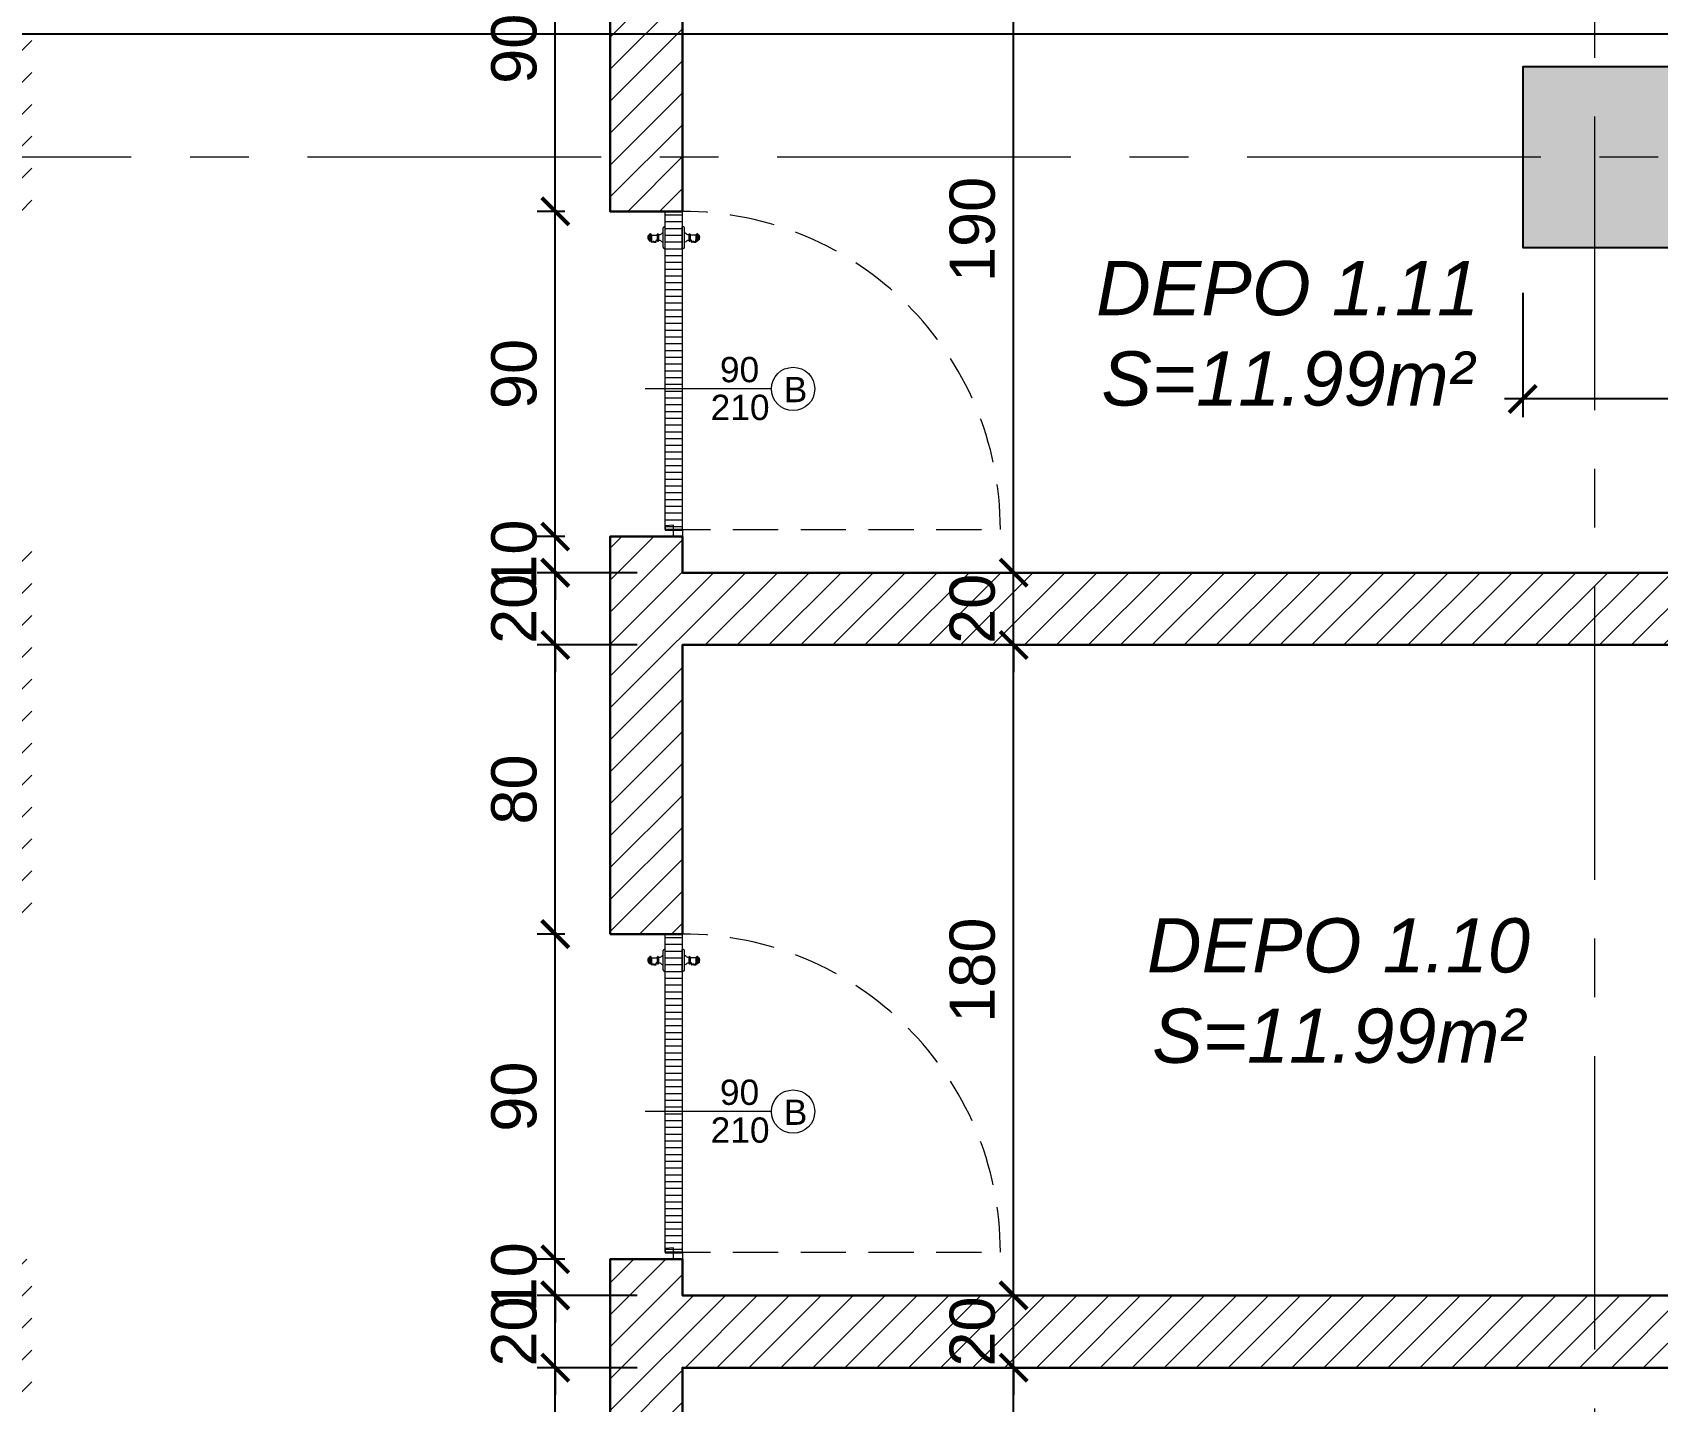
# Model space of a CAD drawing. Header units: centimetres. Extents: x 60496 to 66049, y -55119 to -48212.
# Drawn here: x 62925.6 to 63375.3, y -52426.7 to -52047.9 of the extents above; entities that cross this region are included whole.
import ezdxf

# ---------------------------------------------------------------- set-up
doc = ezdxf.new("R2010")
doc.units = ezdxf.units.CM
doc.header["$LTSCALE"] = 50
doc.header["$MEASUREMENT"] = 0
for name, pattern in [('AXES', [2, 1.25, -0.25, 0.25, -0.25]), ('CACHE', [0.375, 0.25, -0.125]), ('CONTINU', [0])]:
    doc.linetypes.add(name, pattern=pattern)
doc.layers.get('0').update_dxf_attribs({"color": 8})
for name, color, linetype in [('AXES', 10, 'AXES'), ('BETON COUPE', 3, 'CONTINU'), ('BETON TRAME', 252, 'Continuous'), ('BORD', 5, 'Continuous'), ('COTE 50ème', 1, 'Continuous'), ('TEXTE', 7, 'Continuous')]:
    doc.layers.add(name, color=color, linetype=linetype)
for name, color, linetype, lineweight in [('BETON HACHURE', 253, 'Continuous', 13), ('door', 44, 'Continuous', 5), ('MACONNERIE COUPE', 7, 'Continuous', 30), ('MACONNERIE HACHURE', 253, 'Continuous', 13)]:
    doc.layers.add(name, color=color, linetype=linetype, lineweight=lineweight)
doc.styles.add('GENERATED_STYLE_1', font='arial.ttf')
doc.styles.add('RS_TEXT_1.50', font='arial.ttf', dxfattribs={"height": 12.5})
doc.styles.add('RS_TXT_50', font='arial.ttf', dxfattribs={"height": 12.5})
doc.dimstyles.new('RS_50CM_LINEAIRE', dxfattribs={"dimscale": 5, "dimtxt": 12.5, "dimasz": 1.5, "dimexe": 1, "dimexo": 2.5, "dimgap": 1, "dimtad": 1, "dimdec": 1, "dimrnd": 0.5, "dimdsep": 46, "dimtxsty": 'RS_TXT_50', "dimblk1": 'ARCHTICK', "dimblk2": 'ARCHTICK', "dimsah": 1, "dimcen": 2.5, "dimdle": 1, "dimclrt": 4, "dimadec": 0, "dimazin": 2, "dimtfac": 1, "dimtdec": 1, "dimtix": 1, "dimtmove": 2, "dimatfit": 3, "dimfxl": 1, "dimtolj": 1, "dimtzin": 0, "dimarcsym": 0})

# ---------------------------------------------------------------- blocks, each defined once
blk = doc.blocks.new('A$Ce9568e5d')
at = {"layer": 'AXES', "lineweight": 5, "ltscale": 1.3}
for p, q in [((740, -4150), (740, -1058.41)), ((3195, -1220), (-1985, -1220))]:
    blk.add_line(p, q, dxfattribs=at)
blk = doc.blocks.new('_ArchTick')
at = {"color": 0, "linetype": 'ByBlock', "const_width": 0.15}
blk.add_lwpolyline([(-0.5, -0.5), (0.5, 0.5)], dxfattribs=at)
blk = doc.blocks.new('*D1286')
at = {"layer": 'COTE 50ème', "color": 0, "lineweight": -2, "ltscale": 0.5, "transparency": 16777216}
for p, q in [((63197.09, -52602.36), (63197.09, -52412.36)), ((63158.9, -52417.36), (63202.09, -52417.36)), ((63158.9, -52597.36), (63202.09, -52597.36))]:
    blk.add_line(p, q, dxfattribs=at)
at = {"layer": 'Defpoints', "color": 0, "ltscale": 0.5, "transparency": 16777216}
for p in [(63146.4, -52417.36), (63197.09, -52417.36), (63146.4, -52597.36)]:
    blk.add_point(p, dxfattribs=at)
at = {"layer": 'COTE 50ème', "color": 0, "lineweight": -2, "ltscale": 0.5, "transparency": 16777216, "xscale": 7.5, "yscale": 7.5, "zscale": 7.5}
for p, rotation in [((63197.09, -52417.36), 90), ((63197.09, -52597.36), 270)]:
    blk.add_blockref('_ArchTick', p, dxfattribs=dict(at, rotation=rotation))
at = {"layer": 'COTE 50ème', "color": 4, "ltscale": 0.5, "transparency": 16777216, "insert": (63185.71, -52507.36), "char_height": 12.5, "attachment_point": 5, "rotation": 90, "style": 'RS_TXT_50'}
blk.add_mtext('\\A1;180', dxfattribs=at)
blk = doc.blocks.new('*D1287')
at = {"layer": 'COTE 50ème', "color": 0, "lineweight": -2, "ltscale": 0.5, "transparency": 16777216}
for p, q in [((63197.09, -52397.36), (63197.09, -52389.86)), ((63158.9, -52397.36), (63202.09, -52397.36)), ((63197.09, -52417.36), (63197.09, -52397.36)), ((63158.9, -52417.36), (63202.09, -52417.36)), ((63197.09, -52417.36), (63197.09, -52424.86))]:
    blk.add_line(p, q, dxfattribs=at)
at = {"layer": 'Defpoints', "color": 0, "ltscale": 0.5, "transparency": 16777216}
for p in [(63146.4, -52397.36), (63197.09, -52397.36), (63146.4, -52417.36)]:
    blk.add_point(p, dxfattribs=at)
at = {"layer": 'COTE 50ème', "color": 0, "lineweight": -2, "ltscale": 0.5, "transparency": 16777216, "xscale": 7.5, "yscale": 7.5, "zscale": 7.5}
for p, rotation in [((63197.09, -52397.36), 270), ((63197.09, -52417.36), 90)]:
    blk.add_blockref('_ArchTick', p, dxfattribs=dict(at, rotation=rotation))
at = {"layer": 'COTE 50ème', "color": 4, "ltscale": 0.5, "transparency": 16777216, "insert": (63185.71, -52407.36), "char_height": 12.5, "attachment_point": 5, "rotation": 90, "style": 'RS_TXT_50'}
blk.add_mtext('\\A1;20', dxfattribs=at)
blk = doc.blocks.new('*D1288')
at = {"layer": 'COTE 50ème', "color": 0, "lineweight": -2, "ltscale": 0.5, "transparency": 16777216}
for p, q in [((63197.09, -52402.36), (63197.09, -52212.36)), ((63158.9, -52217.36), (63202.09, -52217.36)), ((63158.9, -52397.36), (63202.09, -52397.36))]:
    blk.add_line(p, q, dxfattribs=at)
at = {"layer": 'Defpoints', "color": 0, "ltscale": 0.5, "transparency": 16777216}
for p in [(63146.4, -52217.36), (63197.09, -52217.36), (63146.4, -52397.36)]:
    blk.add_point(p, dxfattribs=at)
at = {"layer": 'COTE 50ème', "color": 0, "lineweight": -2, "ltscale": 0.5, "transparency": 16777216, "xscale": 7.5, "yscale": 7.5, "zscale": 7.5}
for p, rotation in [((63197.09, -52217.36), 90), ((63197.09, -52397.36), 270)]:
    blk.add_blockref('_ArchTick', p, dxfattribs=dict(at, rotation=rotation))
at = {"layer": 'COTE 50ème', "color": 4, "ltscale": 0.5, "transparency": 16777216, "insert": (63185.71, -52307.36), "char_height": 12.5, "attachment_point": 5, "rotation": 90, "style": 'RS_TXT_50'}
blk.add_mtext('\\A1;180', dxfattribs=at)
blk = doc.blocks.new('*D1289')
at = {"layer": 'COTE 50ème', "color": 0, "lineweight": -2, "ltscale": 0.5, "transparency": 16777216}
for p, q in [((63197.09, -52197.36), (63197.09, -52189.86)), ((63158.9, -52197.36), (63202.09, -52197.36)), ((63197.09, -52217.36), (63197.09, -52197.36)), ((63158.9, -52217.36), (63202.09, -52217.36)), ((63197.09, -52217.36), (63197.09, -52224.86))]:
    blk.add_line(p, q, dxfattribs=at)
at = {"layer": 'Defpoints', "color": 0, "ltscale": 0.5, "transparency": 16777216}
for p in [(63146.4, -52197.36), (63197.09, -52197.36), (63146.4, -52217.36)]:
    blk.add_point(p, dxfattribs=at)
at = {"layer": 'COTE 50ème', "color": 0, "lineweight": -2, "ltscale": 0.5, "transparency": 16777216, "xscale": 7.5, "yscale": 7.5, "zscale": 7.5}
for p, rotation in [((63197.09, -52197.36), 270), ((63197.09, -52217.36), 90)]:
    blk.add_blockref('_ArchTick', p, dxfattribs=dict(at, rotation=rotation))
at = {"layer": 'COTE 50ème', "color": 4, "ltscale": 0.5, "transparency": 16777216, "insert": (63185.71, -52207.36), "char_height": 12.5, "attachment_point": 5, "rotation": 90, "style": 'RS_TXT_50'}
blk.add_mtext('\\A1;20', dxfattribs=at)
blk = doc.blocks.new('*D1290')
at = {"layer": 'COTE 50ème', "color": 0, "lineweight": -2, "ltscale": 0.5, "transparency": 16777216}
for p, q in [((63197.09, -52202.36), (63197.09, -52002.36)), ((63158.9, -52007.36), (63202.09, -52007.36)), ((63158.9, -52197.36), (63202.09, -52197.36))]:
    blk.add_line(p, q, dxfattribs=at)
at = {"layer": 'Defpoints', "color": 0, "ltscale": 0.5, "transparency": 16777216}
for p in [(63146.4, -52007.36), (63197.09, -52007.36), (63146.4, -52197.36)]:
    blk.add_point(p, dxfattribs=at)
at = {"layer": 'COTE 50ème', "color": 0, "lineweight": -2, "ltscale": 0.5, "transparency": 16777216, "xscale": 7.5, "yscale": 7.5, "zscale": 7.5}
for p, rotation in [((63197.09, -52007.36), 90), ((63197.09, -52197.36), 270)]:
    blk.add_blockref('_ArchTick', p, dxfattribs=dict(at, rotation=rotation))
at = {"layer": 'COTE 50ème', "color": 4, "ltscale": 0.5, "transparency": 16777216, "insert": (63185.71, -52102.36), "char_height": 12.5, "attachment_point": 5, "rotation": 90, "style": 'RS_TXT_50'}
blk.add_mtext('\\A1;190', dxfattribs=at)
blk = doc.blocks.new('*D1108')
at = {"layer": 'COTE 50ème', "color": 0, "lineweight": -2, "ltscale": 0.5, "transparency": 16777216}
for p, q in [((63070.26, -52502.36), (63070.26, -52412.36)), ((63092.95, -52417.36), (63065.26, -52417.36)), ((63072.95, -52497.36), (63065.26, -52497.36))]:
    blk.add_line(p, q, dxfattribs=at)
at = {"layer": 'Defpoints', "color": 0, "ltscale": 0.5, "transparency": 16777216}
for p in [(63070.26, -52417.36), (63105.45, -52417.36), (63085.45, -52497.36)]:
    blk.add_point(p, dxfattribs=at)
at = {"layer": 'COTE 50ème', "color": 0, "lineweight": -2, "ltscale": 0.5, "transparency": 16777216, "xscale": 7.5, "yscale": 7.5, "zscale": 7.5}
for p, rotation in [((63070.26, -52417.36), 90), ((63070.26, -52497.36), 270)]:
    blk.add_blockref('_ArchTick', p, dxfattribs=dict(at, rotation=rotation))
at = {"layer": 'COTE 50ème', "color": 4, "ltscale": 0.5, "transparency": 16777216, "insert": (63058.88, -52457.36), "char_height": 12.5, "attachment_point": 5, "rotation": 90, "style": 'RS_TXT_50'}
blk.add_mtext('\\A1;80', dxfattribs=at)
blk = doc.blocks.new('*D1109')
at = {"layer": 'COTE 50ème', "color": 0, "lineweight": -2, "ltscale": 0.5, "transparency": 16777216}
for p, q in [((63070.26, -52397.36), (63070.26, -52389.86)), ((63092.95, -52397.36), (63065.26, -52397.36)), ((63070.26, -52417.36), (63070.26, -52397.36)), ((63092.95, -52417.36), (63065.26, -52417.36)), ((63070.26, -52417.36), (63070.26, -52424.86))]:
    blk.add_line(p, q, dxfattribs=at)
at = {"layer": 'Defpoints', "color": 0, "ltscale": 0.5, "transparency": 16777216}
for p in [(63070.26, -52397.36), (63105.45, -52397.36), (63105.45, -52417.36)]:
    blk.add_point(p, dxfattribs=at)
at = {"layer": 'COTE 50ème', "color": 0, "lineweight": -2, "ltscale": 0.5, "transparency": 16777216, "xscale": 7.5, "yscale": 7.5, "zscale": 7.5}
for p, rotation in [((63070.26, -52397.36), 270), ((63070.26, -52417.36), 90)]:
    blk.add_blockref('_ArchTick', p, dxfattribs=dict(at, rotation=rotation))
at = {"layer": 'COTE 50ème', "color": 4, "ltscale": 0.5, "transparency": 16777216, "insert": (63058.88, -52407.36), "char_height": 12.5, "attachment_point": 5, "rotation": 90, "style": 'RS_TXT_50'}
blk.add_mtext('\\A1;20', dxfattribs=at)
blk = doc.blocks.new('*D1110')
at = {"layer": 'COTE 50ème', "color": 0, "lineweight": -2, "ltscale": 0.5, "transparency": 16777216}
for p, q in [((63070.26, -52387.36), (63070.26, -52379.86)), ((63072.95, -52387.36), (63065.26, -52387.36)), ((63070.26, -52397.36), (63070.26, -52387.36)), ((63092.95, -52397.36), (63065.26, -52397.36)), ((63070.26, -52397.36), (63070.26, -52404.86))]:
    blk.add_line(p, q, dxfattribs=at)
at = {"layer": 'Defpoints', "color": 0, "ltscale": 0.5, "transparency": 16777216}
for p in [(63070.26, -52387.36), (63085.45, -52387.36), (63105.45, -52397.36)]:
    blk.add_point(p, dxfattribs=at)
at = {"layer": 'COTE 50ème', "color": 0, "lineweight": -2, "ltscale": 0.5, "transparency": 16777216, "xscale": 7.5, "yscale": 7.5, "zscale": 7.5}
for p, rotation in [((63070.26, -52387.36), 270), ((63070.26, -52397.36), 90)]:
    blk.add_blockref('_ArchTick', p, dxfattribs=dict(at, rotation=rotation))
at = {"layer": 'COTE 50ème', "color": 4, "ltscale": 0.5, "transparency": 16777216, "insert": (63058.88, -52392.36), "char_height": 12.5, "attachment_point": 5, "rotation": 90, "style": 'RS_TXT_50'}
blk.add_mtext('\\A1;10', dxfattribs=at)
blk = doc.blocks.new('*D1111')
at = {"layer": 'COTE 50ème', "color": 0, "lineweight": -2, "ltscale": 0.5, "transparency": 16777216}
for p, q in [((63070.26, -52392.36), (63070.26, -52292.36)), ((63072.95, -52297.36), (63065.26, -52297.36)), ((63072.95, -52387.36), (63065.26, -52387.36))]:
    blk.add_line(p, q, dxfattribs=at)
at = {"layer": 'Defpoints', "color": 0, "ltscale": 0.5, "transparency": 16777216}
for p in [(63070.26, -52297.36), (63085.45, -52297.36), (63085.45, -52387.36)]:
    blk.add_point(p, dxfattribs=at)
at = {"layer": 'COTE 50ème', "color": 0, "lineweight": -2, "ltscale": 0.5, "transparency": 16777216, "xscale": 7.5, "yscale": 7.5, "zscale": 7.5}
for p, rotation in [((63070.26, -52297.36), 90), ((63070.26, -52387.36), 270)]:
    blk.add_blockref('_ArchTick', p, dxfattribs=dict(at, rotation=rotation))
at = {"layer": 'COTE 50ème', "color": 4, "ltscale": 0.5, "transparency": 16777216, "insert": (63058.88, -52342.36), "char_height": 12.5, "attachment_point": 5, "rotation": 90, "style": 'RS_TXT_50'}
blk.add_mtext('\\A1;90', dxfattribs=at)
blk = doc.blocks.new('*D1112')
at = {"layer": 'COTE 50ème', "color": 0, "lineweight": -2, "ltscale": 0.5, "transparency": 16777216}
for p, q in [((63070.26, -52302.36), (63070.26, -52212.36)), ((63092.95, -52217.36), (63065.26, -52217.36)), ((63072.95, -52297.36), (63065.26, -52297.36))]:
    blk.add_line(p, q, dxfattribs=at)
at = {"layer": 'Defpoints', "color": 0, "ltscale": 0.5, "transparency": 16777216}
for p in [(63070.26, -52217.36), (63105.45, -52217.36), (63085.45, -52297.36)]:
    blk.add_point(p, dxfattribs=at)
at = {"layer": 'COTE 50ème', "color": 0, "lineweight": -2, "ltscale": 0.5, "transparency": 16777216, "xscale": 7.5, "yscale": 7.5, "zscale": 7.5}
for p, rotation in [((63070.26, -52217.36), 90), ((63070.26, -52297.36), 270)]:
    blk.add_blockref('_ArchTick', p, dxfattribs=dict(at, rotation=rotation))
at = {"layer": 'COTE 50ème', "color": 4, "ltscale": 0.5, "transparency": 16777216, "insert": (63058.88, -52257.36), "char_height": 12.5, "attachment_point": 5, "rotation": 90, "style": 'RS_TXT_50'}
blk.add_mtext('\\A1;80', dxfattribs=at)
blk = doc.blocks.new('*D1113')
at = {"layer": 'COTE 50ème', "color": 0, "lineweight": -2, "ltscale": 0.5, "transparency": 16777216}
for p, q in [((63070.26, -52197.36), (63070.26, -52189.86)), ((63092.95, -52197.36), (63065.26, -52197.36)), ((63070.26, -52217.36), (63070.26, -52197.36)), ((63092.95, -52217.36), (63065.26, -52217.36)), ((63070.26, -52217.36), (63070.26, -52224.86))]:
    blk.add_line(p, q, dxfattribs=at)
at = {"layer": 'Defpoints', "color": 0, "ltscale": 0.5, "transparency": 16777216}
for p in [(63070.26, -52197.36), (63105.45, -52197.36), (63105.45, -52217.36)]:
    blk.add_point(p, dxfattribs=at)
at = {"layer": 'COTE 50ème', "color": 0, "lineweight": -2, "ltscale": 0.5, "transparency": 16777216, "xscale": 7.5, "yscale": 7.5, "zscale": 7.5}
for p, rotation in [((63070.26, -52197.36), 270), ((63070.26, -52217.36), 90)]:
    blk.add_blockref('_ArchTick', p, dxfattribs=dict(at, rotation=rotation))
at = {"layer": 'COTE 50ème', "color": 4, "ltscale": 0.5, "transparency": 16777216, "insert": (63058.88, -52207.36), "char_height": 12.5, "attachment_point": 5, "rotation": 90, "style": 'RS_TXT_50'}
blk.add_mtext('\\A1;20', dxfattribs=at)
blk = doc.blocks.new('*D1114')
at = {"layer": 'COTE 50ème', "color": 0, "lineweight": -2, "ltscale": 0.5, "transparency": 16777216}
for p, q in [((63070.26, -52187.36), (63070.26, -52179.86)), ((63072.95, -52187.36), (63065.26, -52187.36)), ((63070.26, -52197.36), (63070.26, -52187.36)), ((63092.95, -52197.36), (63065.26, -52197.36)), ((63070.26, -52197.36), (63070.26, -52204.86))]:
    blk.add_line(p, q, dxfattribs=at)
at = {"layer": 'Defpoints', "color": 0, "ltscale": 0.5, "transparency": 16777216}
for p in [(63070.26, -52187.36), (63085.45, -52187.36), (63105.45, -52197.36)]:
    blk.add_point(p, dxfattribs=at)
at = {"layer": 'COTE 50ème', "color": 0, "lineweight": -2, "ltscale": 0.5, "transparency": 16777216, "xscale": 7.5, "yscale": 7.5, "zscale": 7.5}
for p, rotation in [((63070.26, -52187.36), 270), ((63070.26, -52197.36), 90)]:
    blk.add_blockref('_ArchTick', p, dxfattribs=dict(at, rotation=rotation))
at = {"layer": 'COTE 50ème', "color": 4, "ltscale": 0.5, "transparency": 16777216, "insert": (63058.88, -52192.36), "char_height": 12.5, "attachment_point": 5, "rotation": 90, "style": 'RS_TXT_50'}
blk.add_mtext('\\A1;10', dxfattribs=at)
blk = doc.blocks.new('*D1115')
at = {"layer": 'COTE 50ème', "color": 0, "lineweight": -2, "ltscale": 0.5, "transparency": 16777216}
for p, q in [((63070.26, -52192.36), (63070.26, -52092.36)), ((63072.95, -52097.36), (63065.26, -52097.36)), ((63072.95, -52187.36), (63065.26, -52187.36))]:
    blk.add_line(p, q, dxfattribs=at)
at = {"layer": 'Defpoints', "color": 0, "ltscale": 0.5, "transparency": 16777216}
for p in [(63070.26, -52097.36), (63085.45, -52097.36), (63085.45, -52187.36)]:
    blk.add_point(p, dxfattribs=at)
at = {"layer": 'COTE 50ème', "color": 0, "lineweight": -2, "ltscale": 0.5, "transparency": 16777216, "xscale": 7.5, "yscale": 7.5, "zscale": 7.5}
for p, rotation in [((63070.26, -52097.36), 90), ((63070.26, -52187.36), 270)]:
    blk.add_blockref('_ArchTick', p, dxfattribs=dict(at, rotation=rotation))
at = {"layer": 'COTE 50ème', "color": 4, "ltscale": 0.5, "transparency": 16777216, "insert": (63058.88, -52142.36), "char_height": 12.5, "attachment_point": 5, "rotation": 90, "style": 'RS_TXT_50'}
blk.add_mtext('\\A1;90', dxfattribs=at)
blk = doc.blocks.new('*D1116')
at = {"layer": 'COTE 50ème', "color": 0, "lineweight": -2, "ltscale": 0.5, "transparency": 16777216}
for p, q in [((63070.26, -52102.36), (63070.26, -52002.36)), ((63092.95, -52007.36), (63065.26, -52007.36)), ((63072.95, -52097.36), (63065.26, -52097.36))]:
    blk.add_line(p, q, dxfattribs=at)
at = {"layer": 'Defpoints', "color": 0, "ltscale": 0.5, "transparency": 16777216}
for p in [(63070.26, -52007.36), (63105.45, -52007.36), (63085.45, -52097.36)]:
    blk.add_point(p, dxfattribs=at)
at = {"layer": 'COTE 50ème', "color": 0, "lineweight": -2, "ltscale": 0.5, "transparency": 16777216, "xscale": 7.5, "yscale": 7.5, "zscale": 7.5}
for p, rotation in [((63070.26, -52007.36), 90), ((63070.26, -52097.36), 270)]:
    blk.add_blockref('_ArchTick', p, dxfattribs=dict(at, rotation=rotation))
at = {"layer": 'COTE 50ème', "color": 4, "ltscale": 0.5, "transparency": 16777216, "insert": (63058.88, -52052.36), "char_height": 12.5, "attachment_point": 5, "rotation": 90, "style": 'RS_TXT_50'}
blk.add_mtext('\\A1;90', dxfattribs=at)
blk = doc.blocks.new('*D1170')
at = {"layer": 'COTE 50ème', "color": 0, "lineweight": -2, "ltscale": 0.5, "transparency": 16777216}
for p, q in [((63337.95, -52119.86), (63337.95, -52154.27)), ((63462.95, -52136.65), (63462.95, -52154.27)), ((63467.95, -52149.27), (63332.95, -52149.27))]:
    blk.add_line(p, q, dxfattribs=at)
at = {"layer": 'Defpoints', "color": 0, "ltscale": 0.5, "transparency": 16777216}
for p in [(63337.95, -52107.36), (63462.95, -52124.15), (63337.95, -52149.27)]:
    blk.add_point(p, dxfattribs=at)
at = {"layer": 'COTE 50ème', "color": 0, "lineweight": -2, "ltscale": 0.5, "transparency": 16777216, "xscale": 7.5, "yscale": 7.5, "zscale": 7.5, "rotation": 180}
blk.add_blockref('_ArchTick', (63337.95, -52149.27), dxfattribs=at)
at = {"layer": 'COTE 50ème', "color": 0, "lineweight": -2, "ltscale": 0.5, "transparency": 16777216, "xscale": 7.5, "yscale": 7.5, "zscale": 7.5}
blk.add_blockref('_ArchTick', (63462.95, -52149.27), dxfattribs=at)
at = {"layer": 'COTE 50ème', "color": 4, "ltscale": 0.5, "transparency": 16777216, "insert": (63400.45, -52137.89), "char_height": 12.5, "attachment_point": 5, "style": 'RS_TXT_50'}
blk.add_mtext('\\A1;125', dxfattribs=at)

msp = doc.modelspace()

# ---------------------------------------------------------------- hatches: boundary and pattern name
at = {"layer": 'BETON HACHURE', "transparency": 33554585}
h = msp.add_hatch(dxfattribs=at)
h.set_pattern_fill('ANSI37', color=256, scale=50, angle=270, style=0)
h.set_pattern_definition([(315, (-1160.4855, 19655.393), (4.4194174, 4.4194174), []), (45, (-1160.4855, 19655.393), (-4.4194174, 4.4194174), [])])
h.paths.add_polyline_path([(62772.95, -51847.22), (62797.95, -51847.22), (62797.95, -52172.22), (62772.95, -52172.22)], flags=0)
h.paths.add_polyline_path([(62772.95, -51847.22), (62797.95, -51847.22), (62797.95, -52172.22), (62772.95, -52172.22)], flags=0)
h.paths.add_polyline_path([(64952.95, -51987.36), (64952.95, -52037.36), (65032.95, -52037.36), (65032.95, -51987.36)], flags=0)
h.paths.add_polyline_path([(64572.95, -51987.36), (64572.95, -52037.36), (64652.95, -52037.36), (64652.95, -51987.36)], flags=0)
edge = h.paths.add_edge_path(flags=0)
edge.add_arc((64612.95, -50672.36), 40, 0, 360)
edge = h.paths.add_edge_path(flags=0)
edge.add_arc((64612.95, -49997.36), 40, 0, 360)
edge = h.paths.add_edge_path(flags=0)
edge.add_arc((64612.95, -51272.36), 40, 0, 360)
h.paths.add_polyline_path([(65692.87, -49527.22), (61269.11, -49527.22), (60879.82, -54263.92), (65445.45, -54713.51), (65692.87, -54713.51)])
edge = h.paths.add_edge_path(flags=0)
edge.add_arc((64612.95, -51272.36), 40, 0, 360)
h.paths.add_polyline_path([(63397.95, -49552.22), (63397.95, -49972.36), (63422.95, -49972.36), (63422.95, -49552.22), (64992.96, -49552.22), (64992.95, -51312.36), (65032.95, -51312.36), (65032.95, -49552.22), (65667.87, -49552.22), (65667.87, -53452.22), (65032.95, -53452.22), (65032.95, -52057.36), (64992.95, -52057.36), (64992.95, -53477.22), (65667.87, -53477.22), (65667.87, -54685.93), (65459.18, -54688.51), (64660.45, -54610.07), (64660.45, -54122.36), (64635.45, -54122.36), (64635.45, -54607.62), (63330.45, -54479.46), (63330.45, -54122.36), (63305.45, -54122.36), (63305.45, -54477.01), (62117.95, -54360.39), (62117.95, -54122.36), (62067.95, -54122.36), (62067.95, -54355.48), (60906.75, -54241.45), (61082.14, -52107.36), (61287.95, -52107.36), (61287.95, -52057.36), (61086.25, -52057.36), (61088.1, -52037.36), (61287.95, -52037.36), (61287.95, -51987.36), (61092.01, -51987.36), (61148.71, -51297.36), (61287.95, -51297.36), (61287.95, -51247.36), (61152.82, -51247.36), (61198.03, -50697.36), (61287.95, -50697.36), (61287.95, -50647.36), (61202.13, -50647.36), (61292.14, -49552.22), (62070.45, -49552.22), (62070.45, -49972.36), (62095.45, -49972.36), (62095.45, -49552.22)], flags=16)
h.paths.add_polyline_path([(64572.95, -51232.36), (64572.95, -51312.36), (64652.95, -51312.36), (64652.95, -51232.36)], flags=0)
at = {"layer": 'BETON TRAME', "transparency": 33554559}
h = msp.add_hatch(color=256, dxfattribs=at)
h.dxf.hatch_style = 1
h.paths.add_polyline_path([(63852.95, -52797.36), (63887.95, -52797.36), (63887.95, -53447.36), (63852.95, -53447.36), (63852.95, -53272.36), (63392.95, -53272.36), (63392.95, -53447.36), (63357.95, -53447.36), (63357.95, -52797.36), (63392.95, -52797.36), (63392.95, -53232.36), (63602.95, -53232.36), (63602.95, -52902.36), (63642.95, -52902.36), (63642.95, -53232.36), (63852.95, -53232.36)])
h.paths.add_polyline_path([(64722.95, -54122.36), (64722.95, -54072.36), (64572.95, -54072.36), (64572.95, -54122.36)])
h.paths.add_polyline_path([(64002.95, -54122.36), (64002.95, -54072.36), (63852.95, -54072.36), (63852.95, -54122.36)])
h.paths.add_polyline_path([(63392.95, -54122.36), (63392.95, -54072.36), (63242.95, -54072.36), (63242.95, -54122.36)])
h.paths.add_polyline_path([(62672.95, -54122.36), (62672.95, -54072.36), (62522.95, -54072.36), (62522.95, -54122.36)])
h.paths.add_polyline_path([(62672.95, -53447.36), (62672.95, -53397.36), (62522.95, -53397.36), (62522.95, -53447.36)])
h.paths.add_polyline_path([(64722.95, -53447.36), (64722.95, -53397.36), (64572.95, -53397.36), (64572.95, -53447.36)])
h.paths.add_polyline_path([(64722.95, -52847.36), (64722.95, -52797.36), (64572.95, -52797.36), (64572.95, -52847.36)])
h.paths.add_polyline_path([(62672.95, -52847.36), (62672.95, -52797.36), (62522.95, -52797.36), (62522.95, -52847.36)])
h.paths.add_polyline_path([(62672.95, -52107.36), (62672.95, -52057.36), (62522.95, -52057.36), (62522.95, -52107.36)])
h.paths.add_polyline_path([(64572.95, -52057.36), (64572.95, -52107.36), (64722.95, -52107.36), (64722.95, -52057.36)])
h.paths.add_polyline_path([(63907.95, -52107.36), (63907.95, -52057.36), (63782.95, -52057.36), (63782.95, -52107.36)])
h.paths.add_polyline_path([(63462.95, -52107.36), (63462.95, -52057.36), (63337.95, -52057.36), (63337.95, -52107.36)])
h.paths.add_polyline_path([(63487.95, -52057.36), (63462.95, -52057.36), (63462.95, -52562.36), (63487.95, -52562.36)])
h.paths.add_polyline_path([(63782.95, -52057.36), (63757.95, -52057.36), (63757.95, -52562.36), (63782.95, -52562.36)])
at = {"layer": 'door'}
h = msp.add_hatch(dxfattribs=at)
h.set_pattern_fill('ANSI31', color=256, scale=15, angle=855)
h.set_pattern_definition([(180, (110230.8698, -190072.0756), (-3e-15, -1.875), [])])
h.paths.add_polyline_path([(63100.69, -52185.39), (63100.69, -52097.36), (63105.4, -52097.36), (63105.4, -52185.39)])
h = msp.add_hatch(dxfattribs=at)
h.set_pattern_fill('ANSI31', color=256, scale=15, angle=855)
h.set_pattern_definition([(180, (110230.8698, -190272.0756), (-3e-15, -1.875), [])])
h.paths.add_polyline_path([(63100.69, -52385.39), (63100.69, -52297.36), (63105.4, -52297.36), (63105.4, -52385.39)])
at = {"layer": 'MACONNERIE HACHURE'}
h = msp.add_hatch(dxfattribs=at)
h.set_pattern_fill('ANSI31', color=256, scale=50, style=0)
h.set_pattern_definition([(45, (0, 9369.2044), (-4.4194174, 4.4194174), [])])
h.paths.add_polyline_path([(61287.95, -54067.36), (61312.95, -54067.36), (61312.95, -54083.38), (61287.95, -54083.63)])
h.paths.add_polyline_path([(62267.95, -50672.36), (62617.95, -50672.36), (62617.95, -50647.36), (62267.95, -50647.36)])
h.paths.add_polyline_path([(62167.95, -50672.36), (62157.95, -50672.36), (62157.95, -50647.36), (62167.95, -50647.36)])
h.paths.add_polyline_path([(63492.95, -53447.36), (63852.95, -53447.36), (63852.95, -53422.36), (63492.95, -53422.36)])
h.paths.add_polyline_path([(63402.95, -53447.36), (63392.95, -53447.36), (63392.95, -53422.36), (63402.95, -53422.36)])
h.paths.add_polyline_path([(62252.95, -52037.36), (62522.95, -52037.36), (62522.95, -52012.36), (62252.95, -52012.36)])
h.paths.add_polyline_path([(63487.95, -52082.36), (63757.95, -52082.36), (63757.95, -52057.36), (63487.95, -52057.36)])
h.paths.add_polyline_path([(61175.41, -53887.22), (60935.87, -53887.22), (60937.92, -53862.22), (61175.41, -53862.22)])
h.paths.add_polyline_path([(61287.95, -54017.36), (61287.95, -53887.22), (61265.41, -53887.22), (61265.41, -53862.22), (61312.95, -53862.22), (61312.95, -54017.36)])
h.paths.add_polyline_path([(61287.95, -54173.63), (61312.95, -54173.63), (61312.95, -54281.34), (61287.95, -54278.88)])
h.paths.add_polyline_path([(60919.84, -54067.36), (60921.89, -54042.36), (61287.95, -54042.36), (61287.95, -54067.36)])
h.paths.add_polyline_path([(65012.95, -52057.36), (65032.95, -52057.36), (65032.95, -52037.36), (65012.95, -52037.36)])
h.paths.add_polyline_path([(63467.95, -52057.36), (63487.95, -52057.36), (63487.95, -52037.36), (63467.95, -52037.36)])
h.paths.add_polyline_path([(62652.95, -52057.36), (62672.95, -52057.36), (62672.95, -52037.36), (62652.95, -52037.36)])
h.paths.add_polyline_path([(62122.95, -52087.36), (62142.95, -52087.36), (62142.95, -52037.36), (62122.95, -52037.36)])
h.paths.add_polyline_path([(63085.45, -51987.36), (63085.45, -52097.36), (63105.45, -52097.36), (63105.45, -52007.36), (63337.95, -52007.36), (63337.95, -51987.36)])
h.paths.add_polyline_path([(63085.45, -52297.36), (63105.45, -52297.36), (63105.45, -52217.36), (63462.95, -52217.36), (63462.95, -52197.36), (63105.45, -52197.36), (63105.45, -52187.36), (63085.45, -52187.36)])
h.paths.add_polyline_path([(63085.45, -52497.36), (63105.45, -52497.36), (63105.45, -52417.36), (63462.95, -52417.36), (63462.95, -52397.36), (63105.45, -52397.36), (63105.45, -52387.36), (63085.45, -52387.36)])
h.paths.add_polyline_path([(62925.45, -52797.36), (62925.45, -52787.36), (62905.45, -52787.36), (62905.45, -52797.36), (62672.95, -52797.36), (62672.95, -52817.36), (63357.95, -52817.36), (63357.95, -52797.36), (63105.45, -52797.36), (63105.45, -52787.36), (63085.45, -52787.36), (63085.45, -52797.36)])
h.paths.add_polyline_path([(62925.45, -52697.36), (62925.45, -52587.36), (62905.45, -52587.36), (62905.45, -52597.36), (62542.95, -52597.36), (62542.95, -52617.36), (62905.45, -52617.36), (62905.45, -52697.36)])
h.paths.add_polyline_path([(62925.45, -52497.36), (62925.45, -52387.36), (62905.45, -52387.36), (62905.45, -52397.36), (62542.95, -52397.36), (62542.95, -52417.36), (62905.45, -52417.36), (62905.45, -52497.36)])
h.paths.add_polyline_path([(62925.45, -52187.36), (62905.45, -52187.36), (62905.45, -52197.36), (62542.95, -52197.36), (62542.95, -52217.36), (62905.45, -52217.36), (62905.45, -52297.36), (62925.45, -52297.36)])
h.paths.add_polyline_path([(62925.45, -51977.36), (62905.45, -51977.36), (62905.45, -51987.36), (62672.95, -51987.36), (62672.95, -52007.36), (62905.45, -52007.36), (62905.45, -52097.36), (62925.45, -52097.36)])
h.paths.add_polyline_path([(62905.45, -51887.36), (62925.45, -51887.36), (62925.45, -51777.36), (62905.45, -51777.36), (62905.45, -51787.36), (62547.95, -51787.36), (62547.95, -51807.36), (62905.45, -51807.36)])
h.paths.add_polyline_path([(63852.95, -52777.36), (63877.95, -52777.36), (63877.95, -52797.36), (63852.95, -52797.36)])
h.paths.add_polyline_path([(62617.95, -51317.36), (62642.95, -51317.36), (62642.95, -51297.36), (62617.95, -51297.36)])
h.paths.add_polyline_path([(63852.95, -52677.36), (63852.95, -52637.36), (63757.95, -52637.36), (63757.95, -52562.36), (63782.95, -52562.36), (63782.95, -52627.36), (63852.95, -52627.36), (63852.95, -52541.36), (63782.95, -52541.36), (63782.95, -52516.36), (63877.95, -52516.36), (63877.95, -52677.36)])
h.paths.add_polyline_path([(62617.95, -51417.36), (62617.95, -51457.36), (62522.95, -51457.36), (62522.95, -51532.36), (62547.95, -51532.36), (62547.95, -51467.36), (62617.95, -51467.36), (62617.95, -51553.36), (62547.95, -51553.36), (62547.95, -51578.36), (62905.45, -51578.36), (62905.45, -51687.36), (62925.45, -51687.36), (62925.45, -51558.36), (62642.95, -51558.36), (62642.95, -51417.36)])
h.paths.add_polyline_path([(64672.95, -51934.86), (64652.95, -51934.86), (64652.95, -52037.36), (64952.95, -52037.36), (64952.95, -52017.36), (64672.95, -52017.36)])
h.paths.add_polyline_path([(64672.95, -51334.86), (64652.95, -51334.86), (64652.95, -51232.36), (64992.95, -51232.37), (64992.95, -51252.36), (64672.95, -51252.36)])
h.paths.add_polyline_path([(62522.95, -53323.39), (62542.95, -53323.39), (62542.95, -52847.36), (62522.95, -52847.36)])
h.paths.add_polyline_path([(62097.95, -53222.36), (62117.95, -53222.36), (62117.95, -52927.36), (62097.95, -52927.36)])
h.paths.add_polyline_path([(62201.29, -51192.36), (62157.95, -51192.36), (62157.95, -51152.36), (62201.29, -51152.36)])
h.paths.add_polyline_path([(62367.95, -51192.36), (62327.95, -51192.36), (62327.95, -51152.36), (62367.95, -51152.36)])
h.paths.add_polyline_path([(62574.62, -51192.36), (62617.95, -51192.36), (62617.95, -51152.36), (62574.62, -51152.36)])
h.paths.add_polyline_path([(62407.95, -51192.36), (62447.95, -51192.36), (62447.95, -51152.36), (62407.95, -51152.36)])
h.paths.add_polyline_path([(63809.62, -52902.36), (63852.95, -52902.36), (63852.95, -52942.36), (63809.62, -52942.36)])
h.paths.add_polyline_path([(63642.95, -52902.36), (63682.95, -52902.36), (63682.95, -52942.36), (63642.95, -52942.36)])
h.paths.add_polyline_path([(63436.29, -52902.36), (63392.95, -52902.36), (63392.95, -52942.36), (63436.29, -52942.36)])
h.paths.add_polyline_path([(63602.95, -52902.36), (63562.95, -52902.36), (63562.95, -52942.36), (63602.95, -52942.36)])
h.paths.add_polyline_path([(62356.29, -52412.36), (62332.95, -52412.36), (62332.95, -52392.36), (62356.29, -52392.36)])
h.paths.add_polyline_path([(62522.95, -52412.36), (62482.95, -52412.36), (62482.95, -52392.36), (62522.95, -52392.36)])
h.paths.add_polyline_path([(62141.29, -52412.36), (62117.95, -52412.36), (62117.95, -52392.36), (62141.29, -52392.36)])
h.paths.add_polyline_path([(62307.95, -52412.36), (62267.95, -52412.36), (62267.95, -52392.36), (62307.95, -52392.36)])
h.paths.add_polyline_path([(62097.95, -52518.36), (62117.95, -52518.36), (62117.95, -52412.36), (62097.95, -52412.36)])
h.paths.add_polyline_path([(62097.95, -52797.36), (62117.95, -52797.36), (62117.95, -52737.36), (62097.95, -52737.36)])
h.paths.add_polyline_path([(62522.95, -52797.36), (62542.95, -52797.36), (62542.95, -52412.36), (62522.95, -52412.36)])
h.paths.add_polyline_path([(63392.95, -52797.36), (63392.95, -52637.36), (63487.95, -52637.36), (63487.95, -52562.36), (63462.95, -52562.36), (63462.95, -52627.36), (63392.95, -52627.36), (63392.95, -52541.36), (63462.95, -52541.36), (63462.95, -52516.36), (63367.95, -52516.36), (63367.95, -52597.36), (63105.45, -52597.36), (63105.45, -52587.36), (63085.45, -52587.36), (63085.45, -52697.36), (63105.45, -52697.36), (63105.45, -52617.36), (63367.95, -52617.36), (63367.95, -52797.36)])
h.paths.add_polyline_path([(62157.95, -51297.36), (62157.95, -51457.36), (62252.95, -51457.36), (62252.95, -51532.36), (62227.95, -51532.36), (62227.95, -51467.36), (62157.95, -51467.36), (62157.95, -51553.36), (62227.95, -51553.36), (62227.95, -51578.36), (62132.95, -51578.36), (62132.95, -51297.36)])

# ---------------------------------------------------------------- linework, layer by layer
at = {"layer": 'BETON COUPE'}
msp.add_lwpolyline([(63462.95, -52107.36), (63462.95, -52057.36), (63337.95, -52057.36), (63337.95, -52107.36)], close=True, dxfattribs=at)
at = {"layer": 'BORD'}
msp.add_lwpolyline([(65692.87, -52048.35), (61061.91, -52048.35), (60879.82, -54263.92), (65445.45, -54713.51), (65692.87, -54713.51)], close=True, dxfattribs=at)
at = {"layer": 'door'}
for p, q in [((63096.04, -52103.92), (63096.17, -52103.92)), ((63096.04, -52104.05), (63096.04, -52103.92)), ((63096.04, -52104.05), (63096.04, -52105.15)), ((63096.04, -52105.15), (63096.04, -52105.28)), ((63096.04, -52105.28), (63096.17, -52105.28)), ((63096.17, -52103.92), (63096.17, -52105.28)), ((63096.42, -52103.67), (63096.42, -52105.53)), ((63096.67, -52105.53), (63096.67, -52103.67)), ((63096.92, -52103.92), (63098.29, -52103.92)), ((63096.92, -52103.92), (63096.92, -52105.28)), ((63096.92, -52105.47), (63096.92, -52105.28)), ((63098.09, -52105.47), (63098.09, -52105.47)), ((63098.28, -52105.28), (63098.29, -52105.28)), ((63098.46, -52103.77), (63098.46, -52105.44)), ((63098.86, -52103.77), (63098.86, -52105.44)), ((63100.09, -52107.3), (63100.09, -52101.9)), ((63100.39, -52101.6), (63100.69, -52101.6)), ((63100.69, -52107.6), (63100.69, -52101.6)), ((63105.7, -52101.6), (63105.4, -52101.6)), ((63105.4, -52107.6), (63105.4, -52101.6)), ((63106, -52107.3), (63106, -52101.9)), ((63107.23, -52103.77), (63107.23, -52105.44)), ((63107.63, -52103.77), (63107.63, -52105.44)), ((63109.17, -52103.92), (63107.8, -52103.92)), ((63107.81, -52105.28), (63107.8, -52105.28)), ((63108, -52105.47), (63108, -52105.47)), ((63109.17, -52103.92), (63109.17, -52105.28)), ((63109.17, -52105.47), (63109.17, -52105.28)), ((63109.42, -52105.53), (63109.42, -52103.67)), ((63109.67, -52103.67), (63109.67, -52105.53)), ((63109.92, -52103.92), (63109.92, -52105.28)), ((63110.05, -52103.92), (63109.92, -52103.92)), ((63110.05, -52105.28), (63109.92, -52105.28)), ((63110.05, -52104.05), (63110.05, -52103.92)), ((63110.05, -52104.05), (63110.05, -52105.15)), ((63110.05, -52105.15), (63110.05, -52105.28)), ((63097.51, -52105.65), (63096.93, -52105.65)), ((63097.51, -52105.87), (63096.93, -52105.87)), ((63097.51, -52105.65), (63098.08, -52105.65)), ((63097.51, -52105.87), (63098.08, -52105.87)), ((63100.39, -52107.6), (63100.69, -52107.6)), ((63105.7, -52107.6), (63105.4, -52107.6)), ((63108.58, -52105.65), (63108.01, -52105.65)), ((63108.58, -52105.87), (63108.01, -52105.87)), ((63108.58, -52105.65), (63109.16, -52105.65)), ((63108.58, -52105.87), (63109.16, -52105.87)), ((63130.06, -52146.49), (63095.1, -52146.49)), ((63100.09, -52307.3), (63100.09, -52301.9)), ((63100.39, -52301.6), (63100.69, -52301.6)), ((63100.69, -52307.6), (63100.69, -52301.6)), ((63105.7, -52301.6), (63105.4, -52301.6)), ((63105.4, -52307.6), (63105.4, -52301.6)), ((63106, -52307.3), (63106, -52301.9)), ((63096.04, -52303.92), (63096.17, -52303.92)), ((63096.04, -52304.05), (63096.04, -52303.92)), ((63096.04, -52304.05), (63096.04, -52305.15)), ((63096.04, -52305.15), (63096.04, -52305.28)), ((63096.04, -52305.28), (63096.17, -52305.28)), ((63096.17, -52303.92), (63096.17, -52305.28)), ((63096.42, -52303.67), (63096.42, -52305.53)), ((63096.67, -52305.53), (63096.67, -52303.67)), ((63096.92, -52303.92), (63098.29, -52303.92)), ((63096.92, -52303.92), (63096.92, -52305.28)), ((63096.92, -52305.47), (63096.92, -52305.28)), ((63097.51, -52305.65), (63096.93, -52305.65)), ((63097.51, -52305.87), (63096.93, -52305.87)), ((63097.51, -52305.65), (63098.08, -52305.65)), ((63097.51, -52305.87), (63098.08, -52305.87)), ((63098.09, -52305.47), (63098.09, -52305.47)), ((63098.28, -52305.28), (63098.29, -52305.28)), ((63098.46, -52303.77), (63098.46, -52305.44)), ((63098.86, -52303.77), (63098.86, -52305.44)), ((63100.39, -52307.6), (63100.69, -52307.6)), ((63105.7, -52307.6), (63105.4, -52307.6)), ((63107.23, -52303.77), (63107.23, -52305.44)), ((63107.63, -52303.77), (63107.63, -52305.44)), ((63109.17, -52303.92), (63107.8, -52303.92)), ((63107.81, -52305.28), (63107.8, -52305.28)), ((63108, -52305.47), (63108, -52305.47)), ((63108.58, -52305.65), (63108.01, -52305.65)), ((63108.58, -52305.87), (63108.01, -52305.87)), ((63108.58, -52305.65), (63109.16, -52305.65)), ((63108.58, -52305.87), (63109.16, -52305.87)), ((63109.17, -52303.92), (63109.17, -52305.28)), ((63109.17, -52305.47), (63109.17, -52305.28)), ((63109.42, -52305.53), (63109.42, -52303.67)), ((63109.67, -52303.67), (63109.67, -52305.53)), ((63109.92, -52303.92), (63109.92, -52305.28)), ((63110.05, -52303.92), (63109.92, -52303.92)), ((63110.05, -52305.28), (63109.92, -52305.28)), ((63110.05, -52304.05), (63110.05, -52303.92)), ((63110.05, -52304.05), (63110.05, -52305.15)), ((63110.05, -52305.15), (63110.05, -52305.28)), ((63130.06, -52346.49), (63095.1, -52346.49))]:
    msp.add_line(p, q, dxfattribs=at)
at = {"layer": 'door', "linetype": 'CACHE'}
for p, q in [((63100.69, -52185.39), (63193.43, -52185.39)), ((63100.69, -52385.39), (63193.43, -52385.39))]:
    msp.add_line(p, q, dxfattribs=at)
at = {"layer": 'door'}
for points in [[(63100.69, -52185.39), (63100.69, -52097.36), (63105.4, -52097.36), (63105.4, -52185.39), (63100.69, -52185.39)], [(63102.95, -52187.36), (63102.95, -52184.22), (63100.64, -52184.34), (63100.64, -52185.6), (63105.45, -52185.6), (63105.45, -52187.36), (63102.95, -52187.36)], [(63100.69, -52385.39), (63100.69, -52297.36), (63105.4, -52297.36), (63105.4, -52385.39), (63100.69, -52385.39)], [(63102.95, -52387.36), (63102.95, -52384.22), (63100.64, -52384.34), (63100.64, -52385.6), (63105.45, -52385.6), (63105.45, -52387.36), (63102.95, -52387.36)]]:
    msp.add_lwpolyline(points, dxfattribs=at)
for centre in [(63136.06, -52146.49), (63136.06, -52346.49)]:
    msp.add_circle(centre, 6, dxfattribs=at)
at = {"layer": 'door', "linetype": 'CACHE'}
for centre in [(63105.4, -52185.39), (63105.4, -52385.39)]:
    msp.add_arc(centre, 88.03, 360, 90, dxfattribs=at)
at = {"layer": 'door'}
for centre, radius, start, end in [((63096.79, -52104.6), 0.929, 143.4104, 216.5896), ((63096.42, -52103.92), 0.251, 90.115, 179.885), ((63096.42, -52105.28), 0.251, 180.115, 269.885), ((63096.54, -52103.67), 0.125, 0, 180), ((63096.67, -52103.92), 0.251, 0.115, 89.885), ((63096.67, -52105.28), 0.251, 270.115, 359.885), ((63096.7, -52105.46), 0.215, 332.3858, 357.2971), ((63098.29, -52105.47), 0.191, 91.8485, 181.2574), ((63098.31, -52105.46), 0.215, 182.7029, 207.6142), ((63098.29, -52103.75), 0.171, 270.2175, 354.941), ((63098.29, -52105.45), 0.171, 5.059, 89.7825), ((63098.66, -52103.77), 0.2, 0, 180), ((63098.66, -52105.44), 0.2, 180, 0), ((63099.03, -52102.94), 0.841, 257.9295, 315.6311), ((63099.03, -52106.26), 0.841, 44.3689, 102.0705), ((63100.09, -52103.92), 0.6, 90, 139.4092), ((63100.39, -52101.9), 0.3, 90, 180), ((63105.7, -52101.9), 0.3, 0, 90), ((63106, -52103.92), 0.6, 40.5908, 90), ((63107.06, -52102.94), 0.841, 224.3689, 282.0705), ((63107.06, -52106.26), 0.841, 77.9295, 135.6311), ((63107.43, -52103.77), 0.2, 0, 180), ((63107.43, -52105.44), 0.2, 180, 0), ((63107.81, -52103.75), 0.171, 185.059, 269.7825), ((63107.81, -52105.45), 0.171, 90.2175, 174.941), ((63107.8, -52105.47), 0.191, 358.7426, 88.1515), ((63107.78, -52105.46), 0.215, 332.3858, 357.2971), ((63109.42, -52103.92), 0.251, 90.115, 179.885), ((63109.42, -52105.28), 0.251, 180.115, 269.885), ((63109.39, -52105.46), 0.215, 182.7029, 207.6142), ((63109.55, -52103.67), 0.125, 0, 180), ((63109.67, -52103.92), 0.251, 0.115, 89.885), ((63109.67, -52105.28), 0.251, 270.115, 359.885), ((63109.3, -52104.6), 0.929, 323.4104, 36.5896), ((63096.54, -52105.53), 0.125, 180, 0), ((63096.93, -52105.76), 0.11, 90.0106, 269.9894), ((63096.94, -52105.6), 0.0561, 142.0366, 266.2903), ((63098.07, -52105.6), 0.0561, 273.7097, 37.9634), ((63098.08, -52105.76), 0.11, 270.0106, 89.9894), ((63100.09, -52105.28), 0.6, 220.5908, 270), ((63100.39, -52107.3), 0.3, 180, 270), ((63105.7, -52107.3), 0.3, 270, 0), ((63106, -52105.28), 0.6, 270, 319.4092), ((63108.01, -52105.76), 0.11, 90.0106, 269.9894), ((63108.02, -52105.6), 0.0561, 142.0366, 266.2903), ((63109.15, -52105.6), 0.0561, 273.7097, 37.9634), ((63109.16, -52105.76), 0.11, 270.0106, 89.9894), ((63109.55, -52105.53), 0.125, 180, 0), ((63100.09, -52303.92), 0.6, 90, 139.4092), ((63100.39, -52301.9), 0.3, 90, 180), ((63105.7, -52301.9), 0.3, 0, 90), ((63106, -52303.92), 0.6, 40.5908, 90), ((63096.79, -52304.6), 0.929, 143.4104, 216.5896), ((63096.42, -52303.92), 0.251, 90.115, 179.885), ((63096.42, -52305.28), 0.251, 180.115, 269.885), ((63096.54, -52303.67), 0.125, 0, 180), ((63096.54, -52305.53), 0.125, 180, 0), ((63096.67, -52303.92), 0.251, 0.115, 89.885), ((63096.67, -52305.28), 0.251, 270.115, 359.885), ((63096.93, -52305.76), 0.11, 90.0106, 269.9894), ((63096.94, -52305.6), 0.0561, 142.0366, 266.2903), ((63096.7, -52305.46), 0.215, 332.3858, 357.2971), ((63098.07, -52305.6), 0.0561, 273.7097, 37.9634), ((63098.08, -52305.76), 0.11, 270.0106, 89.9894), ((63098.29, -52305.47), 0.191, 91.8485, 181.2574), ((63098.31, -52305.46), 0.215, 182.7029, 207.6142), ((63098.29, -52303.75), 0.171, 270.2175, 354.941), ((63098.29, -52305.45), 0.171, 5.059, 89.7825), ((63098.66, -52303.77), 0.2, 0, 180), ((63098.66, -52305.44), 0.2, 180, 0), ((63099.03, -52302.94), 0.841, 257.9295, 315.6311), ((63099.03, -52306.26), 0.841, 44.3689, 102.0705), ((63100.09, -52305.28), 0.6, 220.5908, 270), ((63100.39, -52307.3), 0.3, 180, 270), ((63105.7, -52307.3), 0.3, 270, 0), ((63106, -52305.28), 0.6, 270, 319.4092), ((63107.06, -52302.94), 0.841, 224.3689, 282.0705), ((63107.06, -52306.26), 0.841, 77.9295, 135.6311), ((63107.43, -52303.77), 0.2, 0, 180), ((63107.43, -52305.44), 0.2, 180, 0), ((63107.81, -52303.75), 0.171, 185.059, 269.7825), ((63107.81, -52305.45), 0.171, 90.2175, 174.941), ((63107.8, -52305.47), 0.191, 358.7426, 88.1515), ((63108.01, -52305.76), 0.11, 90.0106, 269.9894), ((63108.02, -52305.6), 0.0561, 142.0366, 266.2903), ((63107.78, -52305.46), 0.215, 332.3858, 357.2971), ((63109.15, -52305.6), 0.0561, 273.7097, 37.9634), ((63109.16, -52305.76), 0.11, 270.0106, 89.9894), ((63109.42, -52303.92), 0.251, 90.115, 179.885), ((63109.42, -52305.28), 0.251, 180.115, 269.885), ((63109.39, -52305.46), 0.215, 182.7029, 207.6142), ((63109.55, -52303.67), 0.125, 0, 180), ((63109.55, -52305.53), 0.125, 180, 0), ((63109.67, -52303.92), 0.251, 0.115, 89.885), ((63109.67, -52305.28), 0.251, 270.115, 359.885), ((63109.3, -52304.6), 0.929, 323.4104, 36.5896)]:
    msp.add_arc(centre, radius, start, end, dxfattribs=at)
at = {"layer": 'MACONNERIE COUPE', "ltscale": 0.5}
for points in [[(63085.45, -51987.36), (63085.45, -52097.36), (63105.45, -52097.36), (63105.45, -52007.36), (63337.95, -52007.36), (63337.95, -51987.36)], [(63085.45, -52297.36), (63105.45, -52297.36), (63105.45, -52217.36), (63462.95, -52217.36), (63462.95, -52197.36), (63105.45, -52197.36), (63105.45, -52187.36), (63085.45, -52187.36)], [(63085.45, -52497.36), (63105.45, -52497.36), (63105.45, -52417.36), (63462.95, -52417.36), (63462.95, -52397.36), (63105.45, -52397.36), (63105.45, -52387.36), (63085.45, -52387.36)]]:
    msp.add_lwpolyline(points, close=True, dxfattribs=at)

# ---------------------------------------------------------------- block references
at = {"layer": 'MACONNERIE COUPE', "lineweight": 5, "ltscale": 0.5}
msp.add_blockref('A$Ce9568e5d', (62617.95, -50862.36), dxfattribs=at)

# ---------------------------------------------------------------- texts
at = {"layer": 'door', "char_height": 7, "style": 'GENERATED_STYLE_1'}
for s, insert, attachment_point in [('\\A1;\\pt0;90', (63115.82, -52144.74), 7), ('\\A1;\\pt0;B', (63133.49, -52143.16), 1), ('\\A1;\\pt0;210', (63113.25, -52155.2), 7), ('\\A1;\\pt0;90', (63115.82, -52344.74), 7), ('\\A1;\\pt0;B', (63133.49, -52343.16), 1), ('\\A1;\\pt0;210', (63113.25, -52355.2), 7)]:
    msp.add_mtext(s, dxfattribs=dict(at, insert=insert, attachment_point=attachment_point))
at = {"layer": 'TEXTE', "char_height": 25, "width": 440.821, "attachment_point": 5, "style": 'RS_TEXT_1.50'}
for s, insert in [('{\\fArial|b0|i1|c0|p34;\\H0.6x;DEPO 1.11\\PS=11.99m²}', (63272.91, -52131.2)), ('{\\fArial|b0|i1|c0|p34;\\H0.6x;DEPO 1.10\\PS=11.99m²}', (63286.97, -52313.09))]:
    msp.add_mtext(s, dxfattribs=dict(at, insert=insert))

# ---------------------------------------------------------------- dimensions: what is measured, and where the dimension line sits
at = {"layer": 'COTE 50ème', "ltscale": 0.5}
for base, p1, p2, picture, middle in [((63070.26, -52007.36), (63085.45, -52097.36), (63105.45, -52007.36), '*D1116', (63058.88, -52052.36)), ((63197.09, -52007.36), (63146.4, -52197.36), (63146.4, -52007.36), '*D1290', (63185.71, -52102.36)), ((63070.26, -52097.36), (63085.45, -52187.36), (63085.45, -52097.36), '*D1115', (63058.88, -52142.36)), ((63070.26, -52187.36), (63105.45, -52197.36), (63085.45, -52187.36), '*D1114', (63058.88, -52192.36)), ((63070.26, -52197.36), (63105.45, -52217.36), (63105.45, -52197.36), '*D1113', (63058.88, -52207.36)), ((63197.09, -52197.36), (63146.4, -52217.36), (63146.4, -52197.36), '*D1289', (63185.71, -52207.36)), ((63070.26, -52217.36), (63085.45, -52297.36), (63105.45, -52217.36), '*D1112', (63058.88, -52257.36)), ((63197.09, -52217.36), (63146.4, -52397.36), (63146.4, -52217.36), '*D1288', (63185.71, -52307.36)), ((63070.26, -52297.36), (63085.45, -52387.36), (63085.45, -52297.36), '*D1111', (63058.88, -52342.36)), ((63070.26, -52387.36), (63105.45, -52397.36), (63085.45, -52387.36), '*D1110', (63058.88, -52392.36)), ((63070.26, -52397.36), (63105.45, -52417.36), (63105.45, -52397.36), '*D1109', (63058.88, -52407.36)), ((63197.09, -52397.36), (63146.4, -52417.36), (63146.4, -52397.36), '*D1287', (63185.71, -52407.36)), ((63070.26, -52417.36), (63085.45, -52497.36), (63105.45, -52417.36), '*D1108', (63058.88, -52457.36)), ((63197.09, -52417.36), (63146.4, -52597.36), (63146.4, -52417.36), '*D1286', (63185.71, -52507.36))]:
    dim = msp.add_linear_dim(base=base, p1=p1, p2=p2, angle=90, dimstyle='RS_50CM_LINEAIRE', dxfattribs=at)
    dim.commit()
    dim.dimension.update_dxf_attribs({"geometry": picture, "text_midpoint": middle})
dim = msp.add_linear_dim(base=(63337.95, -52149.27), p1=(63462.95, -52124.15), p2=(63337.95, -52107.36), dimstyle='RS_50CM_LINEAIRE', dxfattribs=at)
dim.commit()
dim.dimension.update_dxf_attribs({"geometry": '*D1170', "text_midpoint": (63400.45, -52137.89)})

doc.saveas('drawing.dxf')
